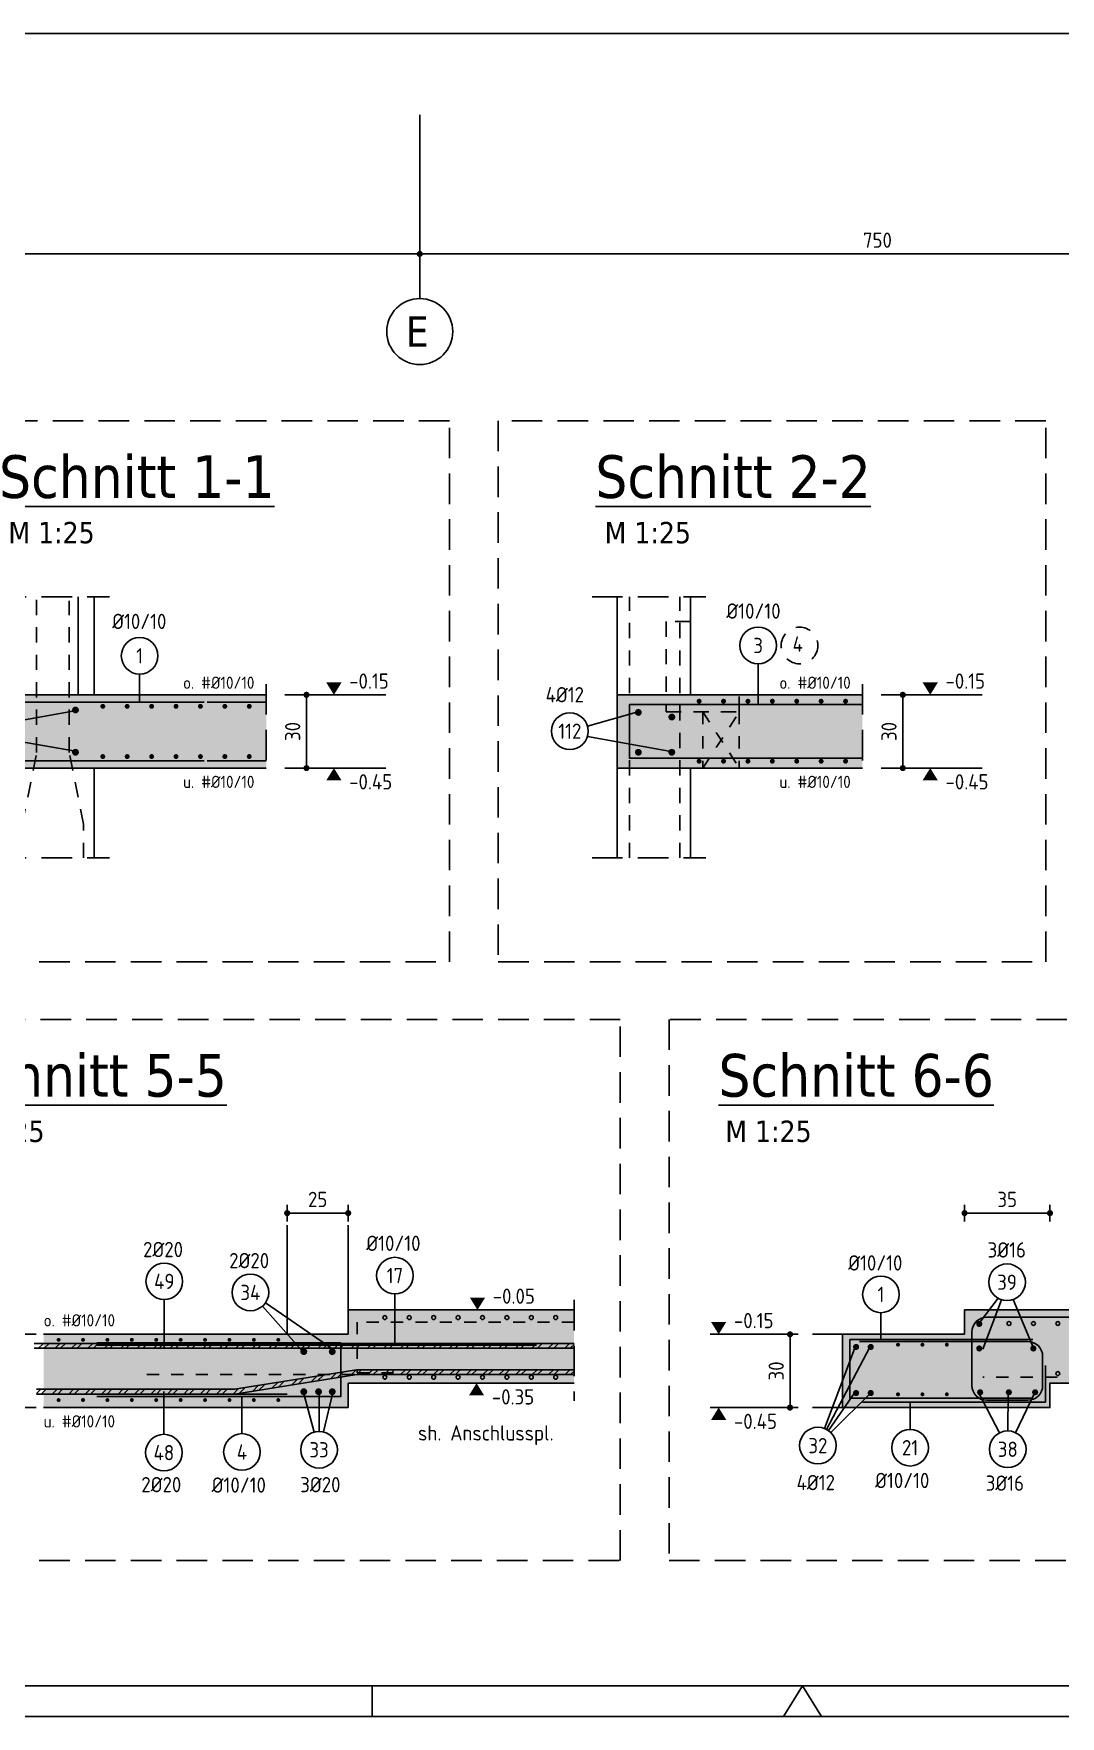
# Model space of a CAD drawing. Extents: x 6.5 to 106.5, y 0 to 47.5.
# Drawn here: x 34.7 to 43.11, y 0 to 13.78 of the extents above; entities that cross this region are included whole.
import ezdxf
from ezdxf.enums import TextEntityAlignment as Align

# ---------------------------------------------------------------- set-up
doc = ezdxf.new("R2010")
doc.units = 0
doc.header["$LTSCALE"] = 0.5
for name, pattern in [('AUSGEZOGEN', [1000.01, 1000, 0.01]), ('DASHED', [0.75, 0.5, -0.25]), ('HIDDEN', [0.375, 0.25, -0.125]), ('HIDDEN2', [0.187, 0.125, -0.062]), ('PUNKT', [0.175, 0.05, -0.125]), ('STRICHLINIE', [0.75, 0.5, -0.25]), ('VERDECKT', [0.375, 0.25, -0.125])]:
    doc.linetypes.add(name, pattern=pattern)
for name, color, linetype in [('ACHSEN', 7, 'Continuous'), ('AFU', 7, 'Continuous'), ('BETON', 7, 'Continuous'), ('DETAIL', 7, 'Continuous'), ('DRUEBER', 7, 'Continuous'), ('grau_mittel', 7, 'Continuous'), ('HILFE', 7, 'Continuous'), ('koten', 7, 'Continuous'), ('MASSE', 7, 'Continuous'), ('OBJEKT', 7, 'Continuous'), ('RAHMEN', 7, 'Continuous'), ('RND', 7, 'Continuous'), ('SFP_Achsen', 7, 'Continuous'), ('TEXT', 7, 'Continuous'), ('VERDECKT1', 7, 'Continuous')]:
    doc.layers.add(name, color=color, linetype=linetype)
doc.styles.add('helv', font='tahoma.ttf')
doc.styles.add('txt', font='isocp.shx')
doc.linetypes.add('AFU_50L', pattern='A,0.75,["/",Standard,S=0.2,R=0,X=-0.01,Y=-0.1],0.07,["/",Standard,S=0.2,R=0,X=-0.01,Y=-0.1],0.75', length=1.57)
doc.linetypes.add('AFU_50M', pattern='A,0.45,["/",Standard,S=0.2,R=0,X=-0.01,Y=-0.1],0.07,["/",Standard,S=0.2,R=0,X=-0.01,Y=-0.1],0.45', length=0.97)
doc.dimstyles.new('DOT_I', dxfattribs={"dimscale": 0.5, "dimtxt": 0.25, "dimasz": 0.25, "dimexe": 0.1, "dimexo": 0.3, "dimgap": 0.1, "dimtad": 1, "dimdec": 3, "dimzin": 3, "dimtxsty": 'txt', "dimblk": 'DOT', "dimblk1": 'DOT', "dimblk2": 'DOT', "dimsah": 1, "dimcen": 0.1, "dimse1": 1, "dimse2": 1, "dimazin": 0, "dimtfac": 1, "dimtdec": 4, "dimtix": 1, "dimtmove": 2, "dimatfit": 3, "dimfxl": 0, "dimtvp": 1, "dimtolj": 1, "dimtzin": 0, "dimarcsym": 0})

# ---------------------------------------------------------------- blocks, each defined once
blk = doc.blocks.new('A0-19-0')
at = {"color": 7, "linetype": 'Continuous'}
for p, q in [((68.95, 0.5), (68.64, 0)), ((69.26, 0), (68.95, 0.5))]:
    blk.add_line(p, q, dxfattribs=at)
at = {"layer": 'RAHMEN', "color": 5}
blk.add_line((2, 0.5), (137.4, 0.5), dxfattribs=at)
at = {"layer": 'RAHMEN', "color": 7}
blk.add_line((61.9, 0), (61.9, 0.5), dxfattribs=at)
at = {"layer": 'RAHMEN'}
blk.add_line((0, 0), (137.9, 0), dxfattribs=at)
blk = doc.blocks.new('DOT')
at = {"layer": 'MASSE', "color": 7, "linetype": 'Continuous'}
for p, q in [((0, 0), (-1, 0)), ((0, 0.54), (0, -0.54))]:
    blk.add_line(p, q, dxfattribs=at)
at = {"layer": 'MASSE', "color": 7, "linetype": 'Continuous', "const_width": 0.2}
blk.add_lwpolyline([(-0.1, 0, 1), (0.1, 0, 1)], format="xyb", close=True, dxfattribs=at)
blk = doc.blocks.new('*D31')
at = {"layer": 'Defpoints', "color": 0, "linetype": 'AUSGEZOGEN', "transparency": 16777216}
for p in [(30.36, 11.978), (37.86, 11.978), (37.86, 11.978)]:
    blk.add_point(p, dxfattribs=at)
at = {"layer": 'MASSE', "color": 0, "linetype": 'AUSGEZOGEN', "lineweight": -2, "transparency": 16777216}
blk.add_line((30.485, 11.978), (37.735, 11.978), dxfattribs=at)
at = {"layer": 'MASSE', "color": 0, "linetype": 'AUSGEZOGEN', "lineweight": -2, "transparency": 16777216, "xscale": 0.125, "yscale": 0.125, "zscale": 0.125, "rotation": 180}
blk.add_blockref('DOT', (30.36, 11.978), dxfattribs=at)
at = {"layer": 'MASSE', "color": 0, "linetype": 'AUSGEZOGEN', "lineweight": -2, "transparency": 16777216, "xscale": 0.125, "yscale": 0.125, "zscale": 0.125}
blk.add_blockref('DOT', (37.86, 11.978), dxfattribs=at)
at = {"layer": 'MASSE', "color": 0, "linetype": 'AUSGEZOGEN', "transparency": 16777216, "insert": (34.11, 12.091), "char_height": 0.125, "attachment_point": 5, "style": 'txt'}
blk.add_mtext('\\A1;750', dxfattribs=at)
blk = doc.blocks.new('*D32')
at = {"layer": 'Defpoints', "color": 0, "linetype": 'AUSGEZOGEN', "transparency": 16777216}
for p in [(37.86, 11.978), (45.36, 11.978), (45.36, 11.978)]:
    blk.add_point(p, dxfattribs=at)
at = {"layer": 'MASSE', "color": 0, "linetype": 'AUSGEZOGEN', "lineweight": -2, "transparency": 16777216}
blk.add_line((37.985, 11.978), (45.235, 11.978), dxfattribs=at)
at = {"layer": 'MASSE', "color": 0, "linetype": 'AUSGEZOGEN', "lineweight": -2, "transparency": 16777216, "xscale": 0.125, "yscale": 0.125, "zscale": 0.125, "rotation": 180}
blk.add_blockref('DOT', (37.86, 11.978), dxfattribs=at)
at = {"layer": 'MASSE', "color": 0, "linetype": 'AUSGEZOGEN', "lineweight": -2, "transparency": 16777216, "xscale": 0.125, "yscale": 0.125, "zscale": 0.125}
blk.add_blockref('DOT', (45.36, 11.978), dxfattribs=at)
at = {"layer": 'MASSE', "color": 0, "linetype": 'AUSGEZOGEN', "transparency": 16777216, "insert": (41.61, 12.091), "char_height": 0.125, "attachment_point": 5, "style": 'txt'}
blk.add_mtext('\\A1;750', dxfattribs=at)
blk = doc.blocks.new('okrd_u')
at = {"layer": 'koten', "color": 7, "linetype": 'Continuous'}
blk.add_solid([(-0.125, -0.202), (0.125, -0.202), (0, 0)], dxfattribs=at)
at = {"layer": 'koten', "style": 'txt'}
blk.add_attdef('OKRD', (0.25, -0.35), '', height=0.25, dxfattribs=at)
blk = doc.blocks.new('okrd_o')
at = {"layer": 'koten', "color": 7, "linetype": 'Continuous'}
blk.add_solid([(-0.125, 0.202), (0.125, 0.202), (0, 0)], dxfattribs=at)
at = {"layer": 'koten', "style": 'txt'}
blk.add_attdef('OKRD', (0.25, 0.1), '', height=0.25, dxfattribs=at)
blk = doc.blocks.new('*D62')
at = {"layer": 'Defpoints', "color": 0, "linetype": 'AUSGEZOGEN', "transparency": 16777216}
for p in [(36.932, 8.367), (36.932, 8.367), (36.932, 7.767)]:
    blk.add_point(p, dxfattribs=at)
at = {"layer": 'MASSE', "color": 0, "linetype": 'AUSGEZOGEN', "lineweight": -2, "transparency": 16777216}
blk.add_line((36.932, 7.892), (36.932, 8.242), dxfattribs=at)
at = {"layer": 'MASSE', "color": 0, "linetype": 'AUSGEZOGEN', "lineweight": -2, "transparency": 16777216, "xscale": 0.125, "yscale": 0.125, "zscale": 0.125}
for p, rotation in [((36.932, 8.367), 90), ((36.932, 7.767), 270)]:
    blk.add_blockref('DOT', p, dxfattribs=dict(at, rotation=rotation))
at = {"layer": 'MASSE', "color": 0, "linetype": 'AUSGEZOGEN', "transparency": 16777216, "insert": (36.819, 8.067), "char_height": 0.125, "attachment_point": 5, "rotation": 90, "style": 'txt'}
blk.add_mtext('\\A1;30', dxfattribs=at)
blk = doc.blocks.new('RND_HIN')
at = {"layer": 'RND', "color": 7, "linetype": 'Continuous'}
blk.add_circle((0, 0), 0.3, dxfattribs=at)
at = {"layer": 'RND', "color": 7, "linetype": 'Continuous', "style": 'txt'}
blk.add_attdef('POSI', text='', height=0.25, dxfattribs=at).set_placement((0, 0), align=Align.MIDDLE)
blk = doc.blocks.new('*D65')
at = {"layer": 'Defpoints', "color": 0, "linetype": 'AUSGEZOGEN', "transparency": 16777216}
for p in [(41.818, 8.367), (41.818, 8.367), (41.818, 7.767)]:
    blk.add_point(p, dxfattribs=at)
at = {"layer": 'MASSE', "color": 0, "linetype": 'AUSGEZOGEN', "lineweight": -2, "transparency": 16777216}
blk.add_line((41.818, 7.892), (41.818, 8.242), dxfattribs=at)
at = {"layer": 'MASSE', "color": 0, "linetype": 'AUSGEZOGEN', "lineweight": -2, "transparency": 16777216, "xscale": 0.125, "yscale": 0.125, "zscale": 0.125}
for p, rotation in [((41.818, 8.367), 90), ((41.818, 7.767), 270)]:
    blk.add_blockref('DOT', p, dxfattribs=dict(at, rotation=rotation))
at = {"layer": 'MASSE', "color": 0, "linetype": 'AUSGEZOGEN', "transparency": 16777216, "insert": (41.705, 8.067), "char_height": 0.125, "attachment_point": 5, "rotation": 90, "style": 'txt'}
blk.add_mtext('\\A1;30', dxfattribs=at)
blk = doc.blocks.new('*D76')
at = {"layer": 'Defpoints', "color": 0, "linetype": 'AUSGEZOGEN', "transparency": 16777216}
for p in [(36.774, 4.122), (36.774, 4.122), (37.274, 4.122)]:
    blk.add_point(p, dxfattribs=at)
at = {"layer": 'MASSE', "color": 0, "linetype": 'AUSGEZOGEN', "lineweight": -2, "transparency": 16777216}
blk.add_line((37.149, 4.122), (36.899, 4.122), dxfattribs=at)
at = {"layer": 'MASSE', "color": 0, "linetype": 'AUSGEZOGEN', "lineweight": -2, "transparency": 16777216, "xscale": 0.125, "yscale": 0.125, "zscale": 0.125, "rotation": 180}
blk.add_blockref('DOT', (36.774, 4.122), dxfattribs=at)
at = {"layer": 'MASSE', "color": 0, "linetype": 'AUSGEZOGEN', "lineweight": -2, "transparency": 16777216, "xscale": 0.125, "yscale": 0.125, "zscale": 0.125}
blk.add_blockref('DOT', (37.274, 4.122), dxfattribs=at)
at = {"layer": 'MASSE', "color": 0, "linetype": 'AUSGEZOGEN', "transparency": 16777216, "insert": (37.024, 4.234), "char_height": 0.125, "attachment_point": 5, "style": 'txt'}
blk.add_mtext('\\A1;25', dxfattribs=at)
blk = doc.blocks.new('*D80')
at = {"layer": 'Defpoints', "color": 0, "linetype": 'AUSGEZOGEN', "transparency": 16777216}
for p in [(40.894, 3.129), (40.894, 2.529), (40.894, 2.529)]:
    blk.add_point(p, dxfattribs=at)
at = {"layer": 'MASSE', "color": 0, "linetype": 'AUSGEZOGEN', "lineweight": -2, "transparency": 16777216}
blk.add_line((40.894, 3.004), (40.894, 2.654), dxfattribs=at)
at = {"layer": 'MASSE', "color": 0, "linetype": 'AUSGEZOGEN', "lineweight": -2, "transparency": 16777216, "xscale": 0.125, "yscale": 0.125, "zscale": 0.125}
for p, rotation in [((40.894, 3.129), 90), ((40.894, 2.529), 270)]:
    blk.add_blockref('DOT', p, dxfattribs=dict(at, rotation=rotation))
at = {"layer": 'MASSE', "color": 0, "linetype": 'AUSGEZOGEN', "transparency": 16777216, "insert": (40.781, 2.829), "char_height": 0.125, "attachment_point": 5, "rotation": 90, "style": 'txt'}
blk.add_mtext('\\A1;30', dxfattribs=at)
blk = doc.blocks.new('*D82')
at = {"layer": 'Defpoints', "color": 0, "linetype": 'AUSGEZOGEN', "transparency": 16777216}
for p in [(42.324, 4.122), (42.324, 4.122), (43.024, 4.122)]:
    blk.add_point(p, dxfattribs=at)
at = {"layer": 'MASSE', "color": 0, "linetype": 'AUSGEZOGEN', "lineweight": -2, "transparency": 16777216}
blk.add_line((42.899, 4.122), (42.449, 4.122), dxfattribs=at)
at = {"layer": 'MASSE', "color": 0, "linetype": 'AUSGEZOGEN', "lineweight": -2, "transparency": 16777216, "xscale": 0.125, "yscale": 0.125, "zscale": 0.125, "rotation": 180}
blk.add_blockref('DOT', (42.324, 4.122), dxfattribs=at)
at = {"layer": 'MASSE', "color": 0, "linetype": 'AUSGEZOGEN', "lineweight": -2, "transparency": 16777216, "xscale": 0.125, "yscale": 0.125, "zscale": 0.125}
blk.add_blockref('DOT', (43.024, 4.122), dxfattribs=at)
at = {"layer": 'MASSE', "color": 0, "linetype": 'AUSGEZOGEN', "transparency": 16777216, "insert": (42.674, 4.234), "char_height": 0.125, "attachment_point": 5, "style": 'txt'}
blk.add_mtext('\\A1;35', dxfattribs=at)

msp = doc.modelspace()

# ---------------------------------------------------------------- hatches: boundary and pattern name
at = {"layer": 'RND', "linetype": 'AUSGEZOGEN'}
h = msp.add_hatch(dxfattribs=at)
h.set_pattern_fill('ANSI32', color=171, scale=0.01, style=0, double=1)
h.set_pattern_definition([(45, (-1.96749, 0.52419), (-0.06735192, 0.06735192), []), (45, (-1.92259, 0.52419), (-0.06735192, 0.06735192), [])])
h.paths.add_polyline_path([(39.1244, 3.0146), (39.1244, 3.0546), (34.7, 3.0546), (34.7, 3.0146)])
h = msp.add_hatch(dxfattribs=at)
h.set_pattern_fill('ANSI32', color=171, scale=0.01, style=0, double=1)
h.set_pattern_definition([(45, (-1.96749, 0.30643), (-0.06735192, 0.06735192), []), (45, (-1.92259, 0.30643), (-0.06735192, 0.06735192), [])])
h.paths.add_polyline_path([(39.1244, 2.799), (39.1244, 2.839), (37.3425, 2.839), (36.3425, 2.679), (34.7196, 2.679), (34.7196, 2.639), (36.3457, 2.639), (37.3457, 2.799)])

# ---------------------------------------------------------------- linework, layer by layer
at = {"layer": 'ACHSEN', "color": 140, "linetype": 'AUSGEZOGEN'}
msp.add_line((37.8602, 13.1186), (37.8602, 11.6128), dxfattribs=at)
at = {"layer": 'AFU', "color": 8, "linetype": 'AFU_50L'}
for p, q in [((35.1927, 8.3672), (34.4927, 8.3672)), ((40.0785, 8.3672), (39.4785, 8.3672))]:
    msp.add_line(p, q, dxfattribs=at)
at = {"layer": 'AFU', "color": 8, "linetype": 'AFU_50M'}
for p, q in [((35.1927, 7.7672), (34.4927, 7.7672)), ((40.0785, 7.7672), (39.4785, 7.7672))]:
    msp.add_line(p, q, dxfattribs=at)
at = {"layer": 'BETON', "color": 7, "linetype": 'AUSGEZOGEN'}
for p, q in [((35.0627, 9.1685), (35.0627, 8.3672)), ((35.0627, 8.3672), (35.1927, 8.3672)), ((39.6285, 8.3672), (39.4785, 8.3672)), ((39.9485, 8.3672), (40.0785, 8.3672))]:
    msp.add_line(p, q, dxfattribs=at)
at = {"layer": 'BETON', "color": 6, "linetype": 'AUSGEZOGEN'}
for p, q in [((35.1927, 9.1685), (35.1927, 8.3672)), ((39.4785, 7.031), (39.4785, 9.1685)), ((40.0785, 9.1685), (40.0785, 8.3672)), ((35.1927, 8.3672), (36.602, 8.3672)), ((40.0785, 8.3672), (41.4878, 8.3672)), ((35.1927, 7.7672), (35.1927, 7.031)), ((36.602, 7.7672), (35.1927, 7.7672)), ((40.0785, 7.7672), (40.0785, 7.031)), ((41.4878, 7.7672), (40.0785, 7.7672)), ((39.1244, 3.329), (37.274, 3.329)), ((37.274, 3.329), (37.274, 3.129)), ((45.2834, 3.329), (42.3244, 3.329)), ((42.3244, 3.329), (42.3244, 3.129)), ((37.274, 3.129), (34.7785, 3.129)), ((42.3244, 3.129), (41.3244, 3.129)), ((37.274, 2.729), (37.274, 2.529)), ((39.1244, 2.729), (37.274, 2.729)), ((37.274, 2.529), (34.7785, 2.529))]:
    msp.add_line(p, q, dxfattribs=at)
msp.add_lwpolyline([(45.2834, 2.729), (43.0241, 2.729), (43.0241, 2.529), (41.3244, 2.529), (41.3244, 3.129)], dxfattribs=at)
at = {"layer": 'DETAIL', "color": 102, "linetype": 'STRICHLINIE'}
for points in [[(33.618, 10.612), (33.618, 6.1797), (38.1038, 6.1797), (38.1038, 10.612)], [(38.5038, 10.612), (38.5038, 6.1797), (42.9896, 6.1797), (42.9896, 10.612)], [(33.618, 5.7085), (33.618, 1.2762), (39.5031, 1.2762), (39.5031, 5.7085)], [(39.9031, 5.7085), (39.9031, 1.2762), (45.7883, 1.2762), (45.7883, 5.7085)]]:
    msp.add_lwpolyline(points, close=True, dxfattribs=at)
at = {"layer": 'DRUEBER', "color": 171, "linetype": 'PUNKT'}
for p, q in [((40.1785, 8.2272), (40.1785, 7.7672)), ((40.1785, 7.7672), (40.4785, 8.2272)), ((40.1785, 8.2272), (40.4785, 7.7672)), ((40.4785, 8.2272), (40.4785, 7.7672))]:
    msp.add_line(p, q, dxfattribs=at)
at = {"layer": 'DRUEBER', "color": 7, "linetype": 'PUNKT'}
for p, q in [((37.274, 3.129), (37.274, 3.329)), ((36.774, 3.129), (37.274, 3.129))]:
    msp.add_line(p, q, dxfattribs=at)
at = {"layer": 'grau_mittel', "color": 61, "linetype": 'AUSGEZOGEN'}
for points in [[(34.4927, 7.7672), (34.4927, 8.3672), (36.602, 7.7672), (36.602, 8.3672)], [(39.4785, 7.7672), (39.4785, 8.3672), (41.4878, 7.7672), (41.4878, 8.3672)], [(37.274, 2.729), (37.274, 3.329), (39.1244, 2.729), (39.1244, 3.329)], [(42.3244, 3.129), (43.0241, 2.529), (42.3244, 3.329), (43.0241, 2.729)], [(42.3244, 3.329), (43.0241, 2.729), (45.2834, 3.329), (45.2834, 2.729)], [(34.7785, 2.529), (34.7785, 3.129), (37.274, 2.529), (37.274, 3.129)], [(41.3244, 3.129), (41.3244, 2.529), (42.3244, 3.129), (43.0241, 2.529)]]:
    msp.add_solid(points, dxfattribs=at)
at = {"layer": 'HILFE', "color": 102, "linetype": 'DASHED'}
for p, q in [((34.3866, 9.1685), (35.3191, 9.1685)), ((39.2724, 9.1685), (40.2049, 9.1685)), ((36.602, 8.4552), (36.602, 7.7164)), ((41.4878, 8.4552), (41.4878, 7.7164)), ((34.3866, 7.031), (35.3191, 7.031)), ((39.2724, 7.031), (40.2049, 7.031)), ((39.1244, 3.4109), (39.1244, 2.5851))]:
    msp.add_line(p, q, dxfattribs=at)
at = {"layer": 'HILFE', "color": 102, "linetype": 'AUSGEZOGEN'}
for p, q in [((36.1194, 8.3072), (36.602, 8.3072)), ((36.7546, 8.3672), (37.5821, 8.3672)), ((41.0052, 8.2872), (41.4878, 8.2872)), ((41.6404, 8.3672), (42.4679, 8.3672)), ((36.602, 7.8272), (36.1194, 7.8272)), ((37.5821, 7.7672), (36.7546, 7.7672)), ((41.4878, 7.8472), (41.0052, 7.8472)), ((42.4679, 7.7672), (41.6404, 7.7672)), ((34.7164, 3.129), (33.9119, 3.129)), ((40.9431, 3.129), (40.2384, 3.129)), ((34.7164, 2.529), (33.9119, 2.529)), ((40.9431, 2.529), (40.2384, 2.529))]:
    msp.add_line(p, q, dxfattribs=at)
at = {"layer": 'OBJEKT', "color": 7, "linetype": 'AUSGEZOGEN'}
for p, q in [((36.774, 4.022), (36.774, 3.129)), ((37.274, 3.329), (37.274, 4.022)), ((41.3244, 3.129), (41.0792, 3.129)), ((41.3244, 2.529), (41.0792, 2.529))]:
    msp.add_line(p, q, dxfattribs=at)
at = {"layer": 'RND', "color": 7, "linetype": 'AUSGEZOGEN'}
msp.add_line((33.0138, 13.7825), (51.4186, 13.7825), dxfattribs=at)
at = {"layer": 'RND', "color": 102, "linetype": 'AUSGEZOGEN'}
for p, q in [((40.6329, 8.6213), (40.6329, 8.2887)), ((35.5652, 8.5366), (35.5652, 8.3087)), ((34.2517, 8.0958), (35.048, 8.2397)), ((39.2341, 8.1104), (39.6385, 8.226)), ((34.2518, 8.0433), (35.041, 7.9055)), ((39.2335, 8.0259), (39.9339, 7.9014)), ((37.6567, 3.4599), (37.6567, 3.0409)), ((35.7673, 3.413), (35.7673, 3.0146)), ((36.5723, 3.36), (36.8912, 3.0002)), ((36.5963, 3.3871), (37.1473, 3.0072)), ((42.6008, 3.4239), (42.4431, 3.2213)), ((42.6274, 3.4127), (42.4725, 3.0081)), ((42.7215, 3.414), (42.8919, 3.0105)), ((41.6392, 3.3062), (41.6392, 3.0878)), ((34.7, 3.0546), (39.1244, 3.0546)), ((41.1755, 2.3579), (41.4305, 3.0324)), ((34.7, 3.0146), (39.1244, 3.0146)), ((41.1924, 2.3503), (41.5475, 3.0235)), ((35.7639, 2.31), (35.7639, 2.6599)), ((36.4035, 2.3154), (36.4035, 2.619)), ((36.9957, 2.3284), (36.907, 2.6518)), ((37.0354, 2.3337), (37.0354, 2.6647)), ((37.0704, 2.3296), (37.1508, 2.6647)), ((41.2082, 2.3407), (41.4264, 2.6539)), ((41.2285, 2.3237), (41.5634, 2.6583)), ((42.6095, 2.3209), (42.444, 2.6411)), ((42.6794, 2.3377), (42.6815, 2.6539)), ((42.7427, 2.3232), (42.8961, 2.6462)), ((41.8776, 2.3504), (41.8776, 2.5795))]:
    msp.add_line(p, q, dxfattribs=at)
at = {"layer": 'RND', "color": 7, "linetype": 'HIDDEN2'}
for p, q in [((39.1244, 3.229), (37.3465, 3.229)), ((37.3465, 3.229), (37.3465, 2.8145)), ((39.1244, 2.799), (35.574, 2.799)), ((37.3465, 2.8145), (37.6465, 2.8145)), ((45.2834, 2.779), (42.4747, 2.779))]:
    msp.add_line(p, q, dxfattribs=at)
at = {"layer": 'RND', "color": 1, "linetype": 'HIDDEN'}
for points in [[(34.6039, 7.031), (34.6039, 7.3072), (34.7215, 7.8956), (34.7215, 9.1685)], [(35.1053, 7.031), (35.1053, 7.3072), (34.9877, 7.8956), (34.9877, 9.138)], [(39.5785, 7.031), (39.5785, 9.1685)], [(39.9912, 7.031), (39.9912, 9.1685)]]:
    msp.add_lwpolyline(points, dxfattribs=at)
at = {"layer": 'RND', "color": 1, "linetype": 'AUSGEZOGEN'}
for points in [[(36.0927, 8.3072), (34.5927, 8.3072), (34.5927, 7.8272), (36.0927, 7.8272)], [(41.0785, 8.2872), (39.5785, 8.2872), (39.5785, 7.8472), (41.0785, 7.8472)], [(35.2132, 3.059), (37.2132, 3.059), (37.2132, 2.619), (35.2132, 2.619)], [(35.2168, 3.0409), (38.8168, 3.0409)], [(42.8844, 3.0855), (41.3844, 3.0855), (41.3844, 2.6055), (42.8844, 2.6055)], [(41.487, 2.5739), (42.987, 2.5739), (42.987, 2.8739)], [(36.7728, 2.6378), (34.7785, 2.6378)]]:
    msp.add_lwpolyline(points, dxfattribs=at)
at = {"layer": 'RND', "color": 7, "linetype": 'AUSGEZOGEN'}
for points, const_width in [([(35.0256, 8.2428, 1), (35.0536, 8.2428, 1)], 0.028), ([(35.2533, 8.2729, 1), (35.2733, 8.2729, 1)], 0.02), ([(35.4533, 8.2729, 1), (35.4733, 8.2729, 1)], 0.02), ([(35.6533, 8.2729, 1), (35.6733, 8.2729, 1)], 0.02), ([(35.8533, 8.2729, 1), (35.8733, 8.2729, 1)], 0.02), ([(36.0533, 8.2729, 1), (36.0733, 8.2729, 1)], 0.02), ([(36.2533, 8.2729, 1), (36.2733, 8.2729, 1)], 0.02), ([(36.4533, 8.2729, 1), (36.4733, 8.2729, 1)], 0.02), ([(40.1391, 8.3147, 1), (40.1591, 8.3147, 1)], 0.02), ([(40.3391, 8.3147, 1), (40.3591, 8.3147, 1)], 0.02), ([(40.5391, 8.3147, 1), (40.5591, 8.3147, 1)], 0.02), ([(40.7391, 8.3147, 1), (40.7591, 8.3147, 1)], 0.02), ([(40.9391, 8.3147, 1), (40.9591, 8.3147, 1)], 0.02), ([(41.1391, 8.3147, 1), (41.1591, 8.3147, 1)], 0.02), ([(41.3391, 8.3147, 1), (41.3591, 8.3147, 1)], 0.02), ([(39.6373, 8.2228, 1), (39.6653, 8.2228, 1)], 0.028), ([(39.9114, 8.1851, 1), (39.9394, 8.1851, 1)], 0.028), ([(35.0256, 7.8967, 1), (35.0536, 7.8967, 1)], 0.028), ([(35.2533, 7.8616, -1), (35.2733, 7.8616, -1)], 0.02), ([(35.4533, 7.8616, -1), (35.4733, 7.8616, -1)], 0.02), ([(35.6533, 7.8616, -1), (35.6733, 7.8616, -1)], 0.02), ([(35.8533, 7.8616, -1), (35.8733, 7.8616, -1)], 0.02), ([(36.0533, 7.8616, -1), (36.0733, 7.8616, -1)], 0.02), ([(36.2533, 7.8616, -1), (36.2733, 7.8616, -1)], 0.02), ([(36.4533, 7.8616, -1), (36.4733, 7.8616, -1)], 0.02), ([(39.6373, 7.8967, 1), (39.6653, 7.8967, 1)], 0.028), ([(39.9114, 7.8967, 1), (39.9394, 7.8967, 1)], 0.028), ([(40.1391, 7.8232, -1), (40.1591, 7.8232, -1)], 0.02), ([(40.3391, 7.8232, -1), (40.3591, 7.8232, -1)], 0.02), ([(40.5391, 7.8232, -1), (40.5591, 7.8232, -1)], 0.02), ([(40.7391, 7.8232, -1), (40.7591, 7.8232, -1)], 0.02), ([(40.9391, 7.8232, -1), (40.9591, 7.8232, -1)], 0.02), ([(41.1391, 7.8232, -1), (41.1591, 7.8232, -1)], 0.02), ([(41.3391, 7.8232, -1), (41.3591, 7.8232, -1)], 0.02), ([(42.4568, 3.2142, -1), (42.4318, 3.2142, -1)], 0.025), ([(34.9012, 3.092, 1), (34.9012, 3.076, 1)], 0.016), ([(35.1012, 3.092, 1), (35.1012, 3.076, 1)], 0.016), ([(35.3012, 3.092, 1), (35.3012, 3.076, 1)], 0.016), ([(35.5012, 3.092, 1), (35.5012, 3.076, 1)], 0.016), ([(35.7012, 3.092, 1), (35.7012, 3.076, 1)], 0.016), ([(35.9012, 3.092, 1), (35.9012, 3.076, 1)], 0.016), ([(36.1012, 3.092, 1), (36.1012, 3.076, 1)], 0.016), ([(36.3012, 3.092, 1), (36.3012, 3.076, 1)], 0.016), ([(36.5012, 3.092, 1), (36.5012, 3.076, 1)], 0.016), ([(36.7012, 3.092, 1), (36.7012, 3.076, 1)], 0.016), ([(41.4479, 3.0255, -1), (41.4229, 3.0255, -1)], 0.025), ([(41.5679, 3.0255, -1), (41.5429, 3.0255, -1)], 0.025), ([(41.7868, 3.0438, -1), (41.7708, 3.0438, -1)], 0.016), ([(41.9868, 3.0438, -1), (41.9708, 3.0438, -1)], 0.016), ([(42.1868, 3.0438, -1), (42.1708, 3.0438, -1)], 0.016), ([(42.4568, 3.0132, -1), (42.4318, 3.0132, -1)], 0.025), ([(42.9001, 3.0132, -1), (42.8751, 3.0132, -1)], 0.025), ([(36.9102, 3.0014, 1), (36.9102, 2.9734, 1)], 0.028), ([(37.1432, 3.0014, 1), (37.1432, 2.9734, 1)], 0.028), ([(36.9102, 2.673, 1), (36.9102, 2.645, 1)], 0.028), ([(37.0312, 2.673, 1), (37.0312, 2.645, 1)], 0.028), ([(37.1432, 2.673, 1), (37.1432, 2.645, 1)], 0.028), ([(41.4479, 2.6482, -1), (41.4229, 2.6482, -1)], 0.025), ([(41.5679, 2.6482, -1), (41.5429, 2.6482, -1)], 0.025), ([(41.7868, 2.6377, 1), (41.7708, 2.6377, 1)], 0.016), ([(41.9868, 2.6377, 1), (41.9708, 2.6377, 1)], 0.016), ([(42.1868, 2.6377, 1), (42.1708, 2.6377, 1)], 0.016), ([(42.4642, 2.6545, -1), (42.4392, 2.6545, -1)], 0.025), ([(42.6994, 2.6545, -1), (42.6744, 2.6545, -1)], 0.025), ([(42.9148, 2.6545, -1), (42.8898, 2.6545, -1)], 0.025), ([(34.9012, 2.5988, 1), (34.9012, 2.5828, 1)], 0.016), ([(35.1012, 2.5988, 1), (35.1012, 2.5828, 1)], 0.016), ([(35.3012, 2.5988, 1), (35.3012, 2.5828, 1)], 0.016), ([(35.5012, 2.5988, 1), (35.5012, 2.5828, 1)], 0.016), ([(35.7012, 2.5988, 1), (35.7012, 2.5828, 1)], 0.016), ([(35.9012, 2.5988, 1), (35.9012, 2.5828, 1)], 0.016), ([(36.1012, 2.5988, 1), (36.1012, 2.5828, 1)], 0.016), ([(36.3012, 2.5988, 1), (36.3012, 2.5828, 1)], 0.016), ([(36.5012, 2.5988, 1), (36.5012, 2.5828, 1)], 0.016), ([(36.7012, 2.5988, 1), (36.7012, 2.5828, 1)], 0.016)]:
    msp.add_lwpolyline(points, format="xyb", close=True, dxfattribs=dict(at, const_width=const_width))
at = {"layer": 'RND', "color": 1, "linetype": 'AUSGEZOGEN'}
msp.add_lwpolyline([(41.4638, 3.069), (42.8438, 3.069, -0.4142136), (42.9638, 2.949), (42.9638, 2.709, -0.4142136), (42.8438, 2.589), (42.5044, 2.589, -0.4142136), (42.3844, 2.709), (42.3844, 3.149, -0.4142136), (42.5044, 3.269), (45.0844, 3.269)], format="xyb", dxfattribs=at)
at = {"layer": 'RND', "color": 102, "linetype": 'AUSGEZOGEN'}
for points in [[(34.7196, 2.679), (36.3425, 2.679), (37.3425, 2.839), (39.1244, 2.839)], [(34.7196, 2.639), (36.3457, 2.639), (37.3457, 2.799), (39.1244, 2.799)]]:
    msp.add_lwpolyline(points, dxfattribs=at)
at = {"layer": 'RND', "color": 7, "linetype": 'HIDDEN'}
msp.add_circle((40.9719, 8.7713), 0.15, dxfattribs=at)
at = {"layer": 'RND', "color": 7, "linetype": 'AUSGEZOGEN'}
for centre in [(37.5742, 3.2659), (37.7742, 3.2659), (37.9742, 3.2659), (38.1742, 3.2659), (38.3742, 3.2659), (38.5742, 3.2659), (38.7742, 3.2659), (38.9742, 3.2659), (37.5742, 2.7777), (37.7742, 2.7777), (37.9742, 2.7777), (38.1742, 2.7777), (38.3742, 2.7777), (38.5742, 2.7777), (38.7742, 2.7777), (38.9742, 2.7777)]:
    msp.add_circle(centre, 0.016, dxfattribs=at)
at = {"layer": 'RND', "color": 102, "linetype": 'AUSGEZOGEN'}
for centre in [(42.6885, 3.2178), (42.8885, 3.2178), (43.0885, 3.2178), (43.0885, 2.8075)]:
    msp.add_circle(centre, 0.016, dxfattribs=at)
at = {"layer": 'SFP_Achsen', "color": 7, "linetype": 'AUSGEZOGEN'}
msp.add_circle((37.8602, 11.3424), 0.2705, dxfattribs=at)
at = {"layer": 'VERDECKT1', "color": 102, "linetype": 'VERDECKT'}
for p, q in [((40.0785, 8.9672), (39.8785, 8.9672)), ((39.8785, 8.9672), (39.8785, 8.2272)), ((40.4785, 8.2272), (40.4785, 8.3672)), ((39.8785, 8.2272), (40.4785, 8.2272))]:
    msp.add_line(p, q, dxfattribs=at)

# ---------------------------------------------------------------- block references
at = {"layer": 'koten', "color": 7, "linetype": 'DASHED', "xscale": 0.5, "yscale": 0.5, "zscale": 0.5}
for p in [(37.157, 8.3672), (42.0428, 8.3672)]:
    msp.add_blockref('okrd_o', p, dxfattribs=at).add_auto_attribs({'OKRD': '-0.15'})
at = {"layer": 'koten', "color": 7, "linetype": 'AUSGEZOGEN', "xscale": 0.5, "yscale": 0.5, "zscale": 0.5}
for p in [(37.157, 7.7672), (42.0428, 7.7672)]:
    msp.add_blockref('okrd_u', p, dxfattribs=at).add_auto_attribs({'OKRD': '-0.45'})
at = {"layer": 'koten', "color": 6, "linetype": 'AUSGEZOGEN', "xscale": 0.5, "yscale": 0.5, "zscale": 0.5}
for name, p, values in [('okrd_o', (38.3334, 3.329), {'OKRD': '-0.05'}), ('okrd_o', (40.3094, 3.129), {'OKRD': '-0.15'}), ('okrd_u', (38.3258, 2.729), {'OKRD': '-0.35'}), ('okrd_u', (40.3094, 2.529), {'OKRD': '-0.45'})]:
    msp.add_blockref(name, p, dxfattribs=at).add_auto_attribs(values)
at = {"layer": 'RAHMEN', "color": 7, "linetype": 'AUSGEZOGEN', "xscale": 0.5, "yscale": 0.5, "zscale": 0.5}
msp.add_blockref('A0-19-0', (6.5209, 0), dxfattribs=at)
at = {"layer": 'RND', "color": 7, "linetype": 'AUSGEZOGEN', "xscale": 0.5, "yscale": 0.5, "zscale": 0.5}
for p, values in [((35.5652, 8.6866), {'POSI': '1'}), ((40.6329, 8.7713), {'POSI': '3'}), ((39.0899, 8.0691), {'POSI': '112'}), ((37.6567, 3.6099), {'POSI': '17'}), ((35.7673, 3.563), {'POSI': '49'}), ((36.4728, 3.4722), {'POSI': '34'}), ((41.6392, 3.4562), {'POSI': '1'}), ((42.6724, 3.5558), {'POSI': '39'}), ((41.1224, 2.2176), {'POSI': '32'}), ((41.8776, 2.2004), {'POSI': '21'}), ((35.7639, 2.16), {'POSI': '48'}), ((36.4035, 2.1654), {'POSI': '4'}), ((37.0354, 2.1837), {'POSI': '33'}), ((42.6783, 2.1877), {'POSI': '38'})]:
    msp.add_blockref('RND_HIN', p, dxfattribs=at).add_auto_attribs(values)

# ---------------------------------------------------------------- texts
at = {"layer": 'SFP_Achsen', "color": 6, "linetype": 'AUSGEZOGEN', "style": 'helv'}
msp.add_text('E', height=0.25, dxfattribs=at).set_placement((37.7462, 11.218))
at = {"layer": 'TEXT', "color": 5, "linetype": 'AUSGEZOGEN', "style": 'helv'}
for s, p in [('%%uSchnitt 1-1', (34.4135, 9.9794)), ('%%uSchnitt 2-2', (39.2993, 9.9794)), ('%%uSchnitt 5-5', (34.023, 5.0759)), ('%%uSchnitt 6-6', (40.3081, 5.0759))]:
    msp.add_text(s, height=0.35, dxfattribs=at).set_placement(p)
at = {"layer": 'TEXT', "color": 1, "linetype": 'AUSGEZOGEN', "style": 'helv'}
for p in [(34.4893, 9.6082), (39.3751, 9.6082), (34.0786, 4.7047), (40.3637, 4.7047)]:
    msp.add_text('M 1:25 ', height=0.175, dxfattribs=at).set_placement(p)
at = {"layer": 'TEXT', "color": 7, "linetype": 'AUSGEZOGEN', "style": 'txt'}
for s, height, p in [('%%c10/10', 0.125, (40.3724, 8.9906)), ('%%c10/10', 0.125, (35.3401, 8.9059)), ('o. #%%c10/10', 0.1, (35.9209, 8.4161)), ('4%%c12', 0.125, (38.8913, 8.3054)), ('o. #%%c10/10', 0.1, (40.8067, 8.4161)), ('u. #%%c10/10', 0.1, (35.9209, 7.6043)), ('u. #%%c10/10', 0.1, (40.8067, 7.6043)), ('2%%c20', 0.125, (35.5933, 3.761)), ('%%c10/10', 0.125, (37.4223, 3.8122)), ('3%%C16', 0.125, (42.5129, 3.7577)), ('2%%c20', 0.125, (36.2988, 3.6702)), ('%%c10/10', 0.125, (41.3706, 3.6513)), ('o. #%%c10/10', 0.1, (34.7789, 3.1937)), ('u. #%%c10/10', 0.1, (34.7789, 2.366)), ('sh. Anschlusspl.', 0.125, (37.8458, 2.2589)), ('2%%C20', 0.125, (35.5789, 1.8353)), ('%%c10/10', 0.125, (36.1555, 1.8317)), ('3%%c20', 0.125, (36.881, 1.8353)), ('4%%c12', 0.125, (40.9477, 1.8524)), ('%%c10/10', 0.125, (41.5914, 1.8694)), ('3%%C16', 0.125, (42.4976, 1.8476))]:
    msp.add_text(s, height=height, dxfattribs=at).set_placement(p)
at = {"layer": 'TEXT', "color": 7, "linetype": 'HIDDEN', "style": 'txt'}
msp.add_text('4', height=0.125, dxfattribs=at).set_placement((40.9154, 8.72))

# ---------------------------------------------------------------- dimensions: what is measured, and where the dimension line sits
at = {"layer": 'MASSE', "color": 7, "linetype": 'AUSGEZOGEN'}
for base, p1, p2, override, picture, middle in [((37.8602, 11.9784), (30.3602, 11.9784), (37.8602, 11.9784), {"dimdec": 0, "dimlfac": 100}, '*D31', (34.1102, 12.0909)), ((45.3602, 11.9784), (37.8602, 11.9784), (45.3602, 11.9784), {"dimdec": 0, "dimlfac": 100}, '*D32', (41.6102, 12.0909)), ((36.774, 4.1219), (37.274, 4.1219), (36.774, 4.1219), {"dimdec": 0, "dimlfac": 50}, '*D76', (37.024, 4.2345)), ((42.3244, 4.1219), (43.0241, 4.1219), (42.3244, 4.1219), {"dimdec": 0, "dimlfac": 50}, '*D82', (42.6743, 4.2344))]:
    dim = msp.add_linear_dim(base=base, p1=p1, p2=p2, dimstyle='DOT_I', override=override, dxfattribs=at)
    dim.commit()
    dim.dimension.update_dxf_attribs({"geometry": picture, "text_midpoint": middle})
for base, p1, p2, picture, middle in [((36.9319, 8.3672), (36.9319, 7.7672), (36.9319, 8.3672), '*D62', (36.8194, 8.0672)), ((41.8177, 8.3672), (41.8177, 7.7672), (41.8177, 8.3672), '*D65', (41.7052, 8.0672)), ((40.8938, 2.529), (40.8938, 3.129), (40.8938, 2.529), '*D80', (40.7813, 2.829))]:
    dim = msp.add_linear_dim(base=base, p1=p1, p2=p2, angle=90, dimstyle='DOT_I', override={"dimdec": 0, "dimlfac": 50, "dimadec": 3}, dxfattribs=at)
    dim.commit()
    dim.dimension.update_dxf_attribs({"geometry": picture, "text_midpoint": middle})

doc.saveas('drawing.dxf')
